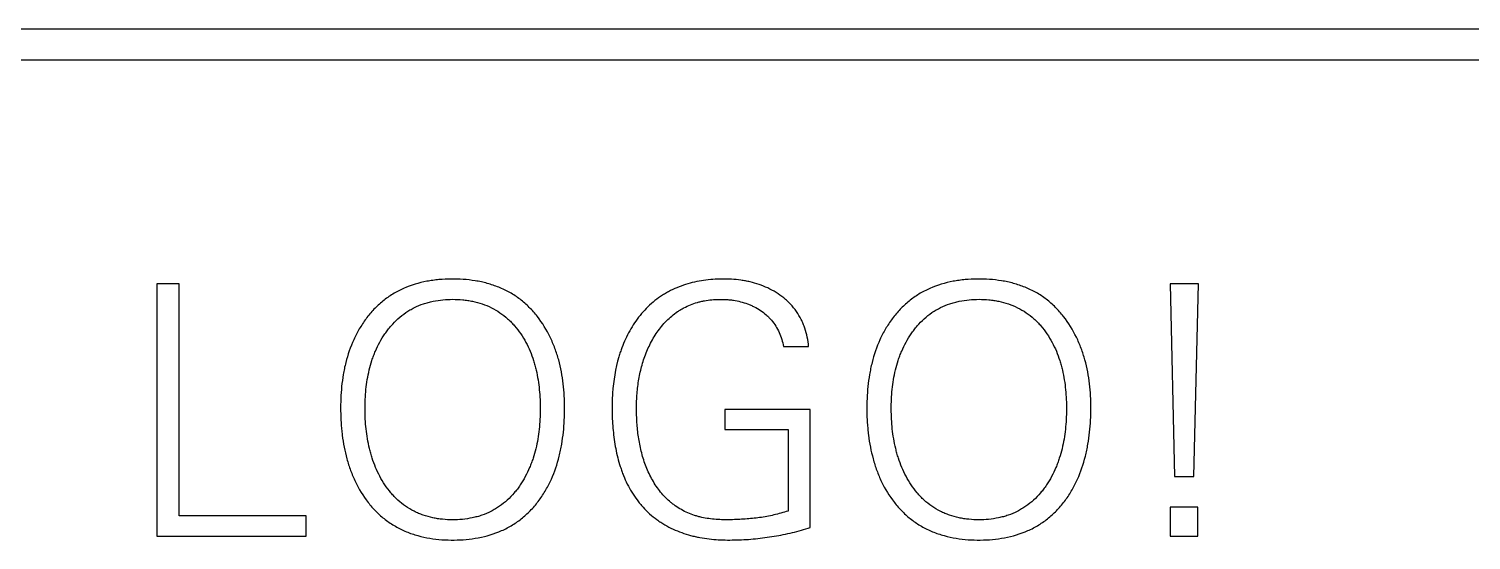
# Model space of a CAD drawing. Extents: x 0 to 420, y 0 to 297.
# Drawn here: x 119.83 to 135.28, y 205.56 to 211.04 of the extents above; entities that cross this region are included whole.
import ezdxf

# ---------------------------------------------------------------- set-up
doc = ezdxf.new("R2010")
doc.units = 0
doc.header["$LTSCALE"] = 23.1
doc.layers.add('10000_FRONT', color=7, linetype='CONTINUOUS')
doc.layers.add('10500_FRONT_LABELING', color=7, linetype='CONTINUOUS')

msp = doc.modelspace()

# ---------------------------------------------------------------- linework, layer by layer
at = {"layer": '10000_FRONT', "color": 7, "linetype": 'CONTINUOUS'}
for p, q in [((91.697, 211.036), (163.197, 211.036)), ((91.697, 210.703), (163.197, 210.703))]:
    msp.add_line(p, q, dxfattribs=at)
at = {"layer": '10500_FRONT_LABELING', "color": 7, "linetype": 'CONTINUOUS'}
for p, q in [((121.197, 208.306), (121.197, 205.606)), ((121.436, 208.306), (121.197, 208.306)), ((121.436, 205.822), (121.436, 208.306)), ((132.057, 208.306), (132.102, 206.245)), ((132.36, 208.306), (132.057, 208.306)), ((132.311, 206.245), (132.36, 208.306)), ((127.913, 207.636), (128.182, 207.636)), ((127.285, 206.963), (127.285, 206.746)), ((128.201, 206.963), (127.285, 206.963)), ((128.201, 205.699), (128.201, 206.963)), ((127.285, 206.746), (127.962, 206.746)), ((127.962, 206.746), (127.962, 205.875)), ((132.102, 206.245), (132.311, 206.245)), ((132.057, 205.916), (132.057, 205.606)), ((132.352, 205.916), (132.057, 205.916)), ((132.352, 205.606), (132.352, 205.916)), ((122.797, 205.822), (121.436, 205.822)), ((122.797, 205.606), (122.797, 205.822)), ((121.197, 205.606), (122.797, 205.606)), ((132.057, 205.606), (132.352, 205.606))]:
    msp.add_line(p, q, dxfattribs=at)
for points, knots in [([(125.295, 205.991), (125.321, 206.026), (125.345, 206.063), (125.389, 206.138), (125.408, 206.176), (125.461, 206.294), (125.489, 206.376), (125.515, 206.482), (125.52, 206.504), (125.529, 206.546), (125.533, 206.568), (125.544, 206.632), (125.55, 206.675), (125.564, 206.804), (125.568, 206.89), (125.568, 207.02), (125.567, 207.064), (125.562, 207.151), (125.559, 207.194), (125.543, 207.324), (125.527, 207.409), (125.493, 207.534), (125.479, 207.575), (125.457, 207.637), (125.448, 207.657), (125.431, 207.697), (125.422, 207.717), (125.375, 207.815), (125.33, 207.889), (125.262, 207.975), (125.248, 207.992), (125.219, 208.025), (125.204, 208.04), (125.158, 208.086), (125.125, 208.115), (125.056, 208.168), (125.019, 208.192), (124.943, 208.235), (124.903, 208.254), (124.823, 208.286), (124.781, 208.3), (124.718, 208.318), (124.697, 208.323), (124.654, 208.332), (124.632, 208.336), (124.525, 208.353), (124.438, 208.359), (124.308, 208.357), (124.265, 208.355), (124.2, 208.35), (124.178, 208.347), (124.134, 208.341), (124.113, 208.338), (124.006, 208.318), (123.923, 208.293), (123.822, 208.249), (123.802, 208.239), (123.764, 208.219), (123.745, 208.208), (123.689, 208.175), (123.654, 208.15), (123.587, 208.095), (123.555, 208.066), (123.51, 208.018), (123.495, 208.001), (123.467, 207.968), (123.453, 207.951), (123.44, 207.933)], [0, 0, 0, 0, 0.03125, 0.03125, 0.0625, 0.0625, 0.125, 0.125, 0.140625, 0.140625, 0.15625, 0.15625, 0.1875, 0.1875, 0.25, 0.25, 0.28125, 0.28125, 0.3125, 0.3125, 0.375, 0.375, 0.40625, 0.40625, 0.421875, 0.421875, 0.4375, 0.4375, 0.5, 0.5, 0.515625, 0.515625, 0.53125, 0.53125, 0.5625, 0.5625, 0.59375, 0.59375, 0.625, 0.625, 0.65625, 0.65625, 0.671875, 0.671875, 0.6875, 0.6875, 0.75, 0.75, 0.78125, 0.78125, 0.796875, 0.796875, 0.8125, 0.8125, 0.875, 0.875, 0.890625, 0.890625, 0.90625, 0.90625, 0.9375, 0.9375, 0.96875, 0.96875, 0.984375, 0.984375, 1, 1, 1, 1]), ([(128.182, 207.636), (128.18, 207.67), (128.175, 207.703), (128.162, 207.768), (128.153, 207.8), (128.137, 207.848), (128.131, 207.863), (128.118, 207.894), (128.111, 207.91), (128.088, 207.955), (128.071, 207.983), (128.033, 208.038), (128.012, 208.064), (127.978, 208.1), (127.966, 208.112), (127.941, 208.135), (127.929, 208.146), (127.89, 208.178), (127.862, 208.197), (127.805, 208.232), (127.776, 208.248), (127.684, 208.291), (127.621, 208.312), (127.539, 208.332), (127.523, 208.335), (127.49, 208.341), (127.44, 208.349), (127.391, 208.354), (127.324, 208.357), (127.291, 208.358), (127.225, 208.358), (127.191, 208.356), (127.125, 208.352), (127.091, 208.348), (127.025, 208.339), (126.992, 208.333), (126.896, 208.311), (126.833, 208.291), (126.741, 208.253), (126.711, 208.239), (126.666, 208.215), (126.651, 208.207), (126.623, 208.189), (126.609, 208.18), (126.54, 208.134), (126.49, 208.091), (126.42, 208.02), (126.398, 207.995), (126.356, 207.942), (126.336, 207.915), (126.28, 207.833), (126.248, 207.775), (126.206, 207.684), (126.193, 207.654), (126.176, 207.607), (126.17, 207.591), (126.159, 207.559), (126.154, 207.543), (126.111, 207.4), (126.091, 207.269), (126.08, 207.103), (126.078, 207.07), (126.077, 207.003), (126.077, 206.97), (126.078, 206.87), (126.081, 206.804), (126.094, 206.673), (126.103, 206.608), (126.128, 206.478), (126.144, 206.414), (126.17, 206.334), (126.175, 206.318), (126.186, 206.286), (126.204, 206.239), (126.225, 206.194), (126.27, 206.104), (126.304, 206.047), (126.355, 205.98), (126.365, 205.967), (126.386, 205.941), (126.419, 205.903), (126.478, 205.844), (126.53, 205.802), (126.57, 205.773), (126.584, 205.763), (126.612, 205.745), (126.626, 205.736), (126.699, 205.693), (126.76, 205.666), (126.854, 205.632), (126.886, 205.622), (126.935, 205.609), (126.951, 205.605), (126.984, 205.598), (127, 205.594), (127.083, 205.579), (127.149, 205.572), (127.281, 205.564), (127.348, 205.564), (127.448, 205.567), (127.482, 205.568), (127.548, 205.572), (127.582, 205.575), (127.681, 205.585), (127.747, 205.594), (127.846, 205.61), (127.878, 205.616), (127.943, 205.629), (127.976, 205.636), (128.073, 205.66), (128.137, 205.679), (128.201, 205.699)], [0, 0, 0, 0, 0.015625, 0.015625, 0.03125, 0.03125, 0.039062, 0.039062, 0.046875, 0.046875, 0.0625, 0.0625, 0.078125, 0.078125, 0.085938, 0.085938, 0.09375, 0.09375, 0.109375, 0.109375, 0.125, 0.125, 0.15625, 0.15625, 0.164062, 0.164062, 0.171875, 0.1875, 0.1875, 0.203125, 0.203125, 0.21875, 0.21875, 0.234375, 0.234375, 0.25, 0.25, 0.28125, 0.28125, 0.296875, 0.296875, 0.304688, 0.304688, 0.3125, 0.3125, 0.34375, 0.34375, 0.359375, 0.359375, 0.375, 0.375, 0.40625, 0.40625, 0.421875, 0.421875, 0.429688, 0.429688, 0.4375, 0.4375, 0.5, 0.5, 0.515625, 0.515625, 0.53125, 0.53125, 0.5625, 0.5625, 0.59375, 0.59375, 0.625, 0.625, 0.632812, 0.632812, 0.640625, 0.65625, 0.65625, 0.6875, 0.6875, 0.695312, 0.695312, 0.703125, 0.71875, 0.734375, 0.734375, 0.742188, 0.742188, 0.75, 0.75, 0.78125, 0.78125, 0.796875, 0.796875, 0.804688, 0.804688, 0.8125, 0.8125, 0.84375, 0.84375, 0.875, 0.875, 0.890625, 0.890625, 0.90625, 0.90625, 0.9375, 0.9375, 0.953125, 0.953125, 0.96875, 0.96875, 1, 1, 1, 1]), ([(130.934, 205.991), (130.961, 206.026), (130.984, 206.063), (131.028, 206.138), (131.047, 206.176), (131.1, 206.294), (131.128, 206.376), (131.154, 206.482), (131.159, 206.504), (131.168, 206.546), (131.172, 206.568), (131.183, 206.632), (131.189, 206.675), (131.203, 206.804), (131.208, 206.89), (131.207, 207.02), (131.206, 207.064), (131.202, 207.151), (131.198, 207.194), (131.183, 207.324), (131.167, 207.409), (131.132, 207.534), (131.119, 207.575), (131.096, 207.637), (131.088, 207.657), (131.071, 207.697), (131.061, 207.717), (131.014, 207.815), (130.969, 207.889), (130.901, 207.975), (130.887, 207.992), (130.858, 208.025), (130.843, 208.04), (130.797, 208.086), (130.764, 208.115), (130.695, 208.168), (130.659, 208.192), (130.582, 208.235), (130.542, 208.254), (130.462, 208.286), (130.421, 208.3), (130.357, 208.318), (130.336, 208.323), (130.293, 208.332), (130.272, 208.336), (130.164, 208.353), (130.077, 208.359), (129.947, 208.357), (129.904, 208.355), (129.839, 208.35), (129.817, 208.347), (129.773, 208.341), (129.752, 208.338), (129.645, 208.318), (129.562, 208.293), (129.462, 208.249), (129.442, 208.239), (129.403, 208.219), (129.384, 208.208), (129.328, 208.175), (129.293, 208.15), (129.226, 208.095), (129.194, 208.066), (129.149, 208.018), (129.134, 208.001), (129.106, 207.968), (129.092, 207.951), (129.079, 207.933)], [0, 0, 0, 0, 0.03125, 0.03125, 0.0625, 0.0625, 0.125, 0.125, 0.140625, 0.140625, 0.15625, 0.15625, 0.1875, 0.1875, 0.25, 0.25, 0.28125, 0.28125, 0.3125, 0.3125, 0.375, 0.375, 0.40625, 0.40625, 0.421875, 0.421875, 0.4375, 0.4375, 0.5, 0.5, 0.515625, 0.515625, 0.53125, 0.53125, 0.5625, 0.5625, 0.59375, 0.59375, 0.625, 0.625, 0.65625, 0.65625, 0.671875, 0.671875, 0.6875, 0.6875, 0.75, 0.75, 0.78125, 0.78125, 0.796875, 0.796875, 0.8125, 0.8125, 0.875, 0.875, 0.890625, 0.890625, 0.90625, 0.90625, 0.9375, 0.9375, 0.96875, 0.96875, 0.984375, 0.984375, 1, 1, 1, 1]), ([(123.642, 206.155), (123.602, 206.215), (123.57, 206.277), (123.529, 206.375), (123.517, 206.408), (123.5, 206.459), (123.495, 206.476), (123.485, 206.51), (123.481, 206.527), (123.46, 206.614), (123.448, 206.683), (123.433, 206.823), (123.429, 206.894), (123.429, 206.999), (123.43, 207.035), (123.433, 207.106), (123.435, 207.141), (123.446, 207.247), (123.458, 207.316), (123.482, 207.419), (123.492, 207.453), (123.508, 207.504), (123.514, 207.52), (123.527, 207.554), (123.534, 207.57), (123.569, 207.652), (123.602, 207.714), (123.653, 207.787), (123.663, 207.801), (123.685, 207.829), (123.696, 207.843), (123.731, 207.884), (123.756, 207.909), (123.808, 207.957), (123.836, 207.979), (123.88, 208.009), (123.895, 208.018), (123.926, 208.036), (123.942, 208.045), (123.989, 208.068), (124.022, 208.082), (124.072, 208.099), (124.089, 208.104), (124.124, 208.113), (124.141, 208.117), (124.229, 208.135), (124.299, 208.141), (124.405, 208.141), (124.441, 208.139), (124.494, 208.134), (124.512, 208.132), (124.547, 208.127), (124.564, 208.124), (124.651, 208.106), (124.718, 208.083), (124.815, 208.036), (124.845, 208.018), (124.904, 207.978), (124.931, 207.957), (124.971, 207.921), (124.984, 207.909), (125.008, 207.883), (125.021, 207.87), (125.056, 207.829), (125.077, 207.801), (125.097, 207.771)], [0, 0, 0, 0, 0.0625, 0.0625, 0.09375, 0.09375, 0.109375, 0.109375, 0.125, 0.125, 0.1875, 0.1875, 0.25, 0.25, 0.28125, 0.28125, 0.3125, 0.3125, 0.375, 0.375, 0.40625, 0.40625, 0.421875, 0.421875, 0.4375, 0.4375, 0.5, 0.5, 0.515625, 0.515625, 0.53125, 0.53125, 0.5625, 0.5625, 0.59375, 0.59375, 0.609375, 0.609375, 0.625, 0.625, 0.65625, 0.65625, 0.671875, 0.671875, 0.6875, 0.6875, 0.75, 0.75, 0.78125, 0.78125, 0.796875, 0.796875, 0.8125, 0.8125, 0.875, 0.875, 0.90625, 0.90625, 0.9375, 0.9375, 0.953125, 0.953125, 0.96875, 0.96875, 1, 1, 1, 1]), ([(127.962, 205.875), (127.912, 205.859), (127.861, 205.844), (127.785, 205.827), (127.76, 205.821), (127.709, 205.812), (127.683, 205.808), (127.606, 205.798), (127.555, 205.793), (127.477, 205.787), (127.451, 205.786), (127.4, 205.783), (127.374, 205.782), (127.322, 205.781), (127.295, 205.781), (127.243, 205.782), (127.217, 205.783), (127.139, 205.789), (127.088, 205.796), (127.024, 205.81), (127.011, 205.813), (126.986, 205.82), (126.974, 205.824), (126.936, 205.836), (126.912, 205.845), (126.841, 205.876), (126.796, 205.901), (126.742, 205.939), (126.732, 205.947), (126.711, 205.963), (126.701, 205.971), (126.672, 205.997), (126.653, 206.015), (126.6, 206.072), (126.568, 206.113), (126.511, 206.201), (126.486, 206.247), (126.443, 206.341), (126.425, 206.39), (126.402, 206.465), (126.395, 206.49), (126.383, 206.541), (126.377, 206.566), (126.363, 206.642), (126.355, 206.693), (126.344, 206.796), (126.341, 206.847), (126.338, 206.951), (126.338, 207.003), (126.341, 207.08), (126.343, 207.106), (126.347, 207.158), (126.349, 207.184), (126.359, 207.261), (126.367, 207.312), (126.39, 207.413), (126.404, 207.463), (126.429, 207.536), (126.439, 207.561), (126.459, 207.609), (126.47, 207.632), (126.504, 207.702), (126.531, 207.747), (126.575, 207.811), (126.591, 207.831), (126.624, 207.872), (126.641, 207.891), (126.696, 207.947), (126.735, 207.98), (126.79, 208.017), (126.801, 208.024), (126.823, 208.037), (126.835, 208.044), (126.869, 208.062), (126.893, 208.073), (126.941, 208.092), (126.965, 208.101), (127.003, 208.111), (127.015, 208.115), (127.041, 208.121), (127.054, 208.123), (127.118, 208.135), (127.17, 208.14), (127.247, 208.141), (127.273, 208.141), (127.312, 208.138), (127.325, 208.137), (127.351, 208.135), (127.364, 208.133), (127.429, 208.123), (127.479, 208.111), (127.54, 208.088), (127.552, 208.083), (127.576, 208.072), (127.588, 208.067), (127.623, 208.049), (127.646, 208.036), (127.689, 208.007), (127.71, 207.991), (127.739, 207.965), (127.749, 207.956), (127.767, 207.937), (127.776, 207.928), (127.801, 207.898), (127.816, 207.877), (127.844, 207.833), (127.856, 207.81), (127.877, 207.762), (127.887, 207.737), (127.902, 207.687), (127.908, 207.662), (127.913, 207.636)], [0, 0, 0, 0, 0.03125, 0.03125, 0.046875, 0.046875, 0.0625, 0.0625, 0.09375, 0.09375, 0.109375, 0.109375, 0.125, 0.125, 0.140625, 0.140625, 0.15625, 0.15625, 0.1875, 0.1875, 0.195312, 0.195312, 0.203125, 0.203125, 0.21875, 0.21875, 0.25, 0.25, 0.257812, 0.257812, 0.265625, 0.265625, 0.28125, 0.28125, 0.3125, 0.3125, 0.34375, 0.34375, 0.375, 0.375, 0.390625, 0.390625, 0.40625, 0.40625, 0.4375, 0.4375, 0.46875, 0.46875, 0.5, 0.5, 0.515625, 0.515625, 0.53125, 0.53125, 0.5625, 0.5625, 0.59375, 0.59375, 0.609375, 0.609375, 0.625, 0.625, 0.65625, 0.65625, 0.671875, 0.671875, 0.6875, 0.6875, 0.71875, 0.71875, 0.726562, 0.726562, 0.734375, 0.734375, 0.75, 0.75, 0.765625, 0.765625, 0.773438, 0.773438, 0.78125, 0.78125, 0.8125, 0.8125, 0.828125, 0.828125, 0.835938, 0.835938, 0.84375, 0.84375, 0.875, 0.875, 0.882812, 0.882812, 0.890625, 0.890625, 0.90625, 0.90625, 0.921875, 0.921875, 0.929688, 0.929688, 0.9375, 0.9375, 0.953125, 0.953125, 0.96875, 0.96875, 0.984375, 0.984375, 1, 1, 1, 1]), ([(129.282, 206.155), (129.242, 206.215), (129.209, 206.277), (129.168, 206.375), (129.156, 206.408), (129.139, 206.459), (129.134, 206.476), (129.125, 206.51), (129.12, 206.527), (129.099, 206.614), (129.087, 206.683), (129.072, 206.823), (129.069, 206.894), (129.068, 206.999), (129.069, 207.035), (129.072, 207.106), (129.075, 207.141), (129.086, 207.247), (129.097, 207.316), (129.122, 207.419), (129.131, 207.453), (129.148, 207.504), (129.154, 207.52), (129.166, 207.554), (129.173, 207.57), (129.208, 207.652), (129.242, 207.714), (129.292, 207.787), (129.302, 207.801), (129.324, 207.829), (129.335, 207.843), (129.37, 207.884), (129.395, 207.909), (129.447, 207.957), (129.475, 207.979), (129.519, 208.009), (129.534, 208.018), (129.565, 208.036), (129.581, 208.045), (129.629, 208.068), (129.661, 208.082), (129.712, 208.099), (129.729, 208.104), (129.763, 208.113), (129.78, 208.117), (129.868, 208.135), (129.938, 208.141), (130.044, 208.141), (130.08, 208.139), (130.133, 208.134), (130.151, 208.132), (130.186, 208.127), (130.204, 208.124), (130.29, 208.106), (130.357, 208.083), (130.454, 208.036), (130.485, 208.018), (130.543, 207.978), (130.571, 207.957), (130.61, 207.921), (130.623, 207.909), (130.648, 207.883), (130.66, 207.87), (130.695, 207.829), (130.716, 207.801), (130.737, 207.771)], [0, 0, 0, 0, 0.0625, 0.0625, 0.09375, 0.09375, 0.109375, 0.109375, 0.125, 0.125, 0.1875, 0.1875, 0.25, 0.25, 0.28125, 0.28125, 0.3125, 0.3125, 0.375, 0.375, 0.40625, 0.40625, 0.421875, 0.421875, 0.4375, 0.4375, 0.5, 0.5, 0.515625, 0.515625, 0.53125, 0.53125, 0.5625, 0.5625, 0.59375, 0.59375, 0.609375, 0.609375, 0.625, 0.625, 0.65625, 0.65625, 0.671875, 0.671875, 0.6875, 0.6875, 0.75, 0.75, 0.78125, 0.78125, 0.796875, 0.796875, 0.8125, 0.8125, 0.875, 0.875, 0.90625, 0.90625, 0.9375, 0.9375, 0.953125, 0.953125, 0.96875, 0.96875, 1, 1, 1, 1]), ([(123.44, 207.933), (123.414, 207.898), (123.39, 207.861), (123.346, 207.787), (123.326, 207.748), (123.272, 207.631), (123.244, 207.549), (123.217, 207.443), (123.212, 207.422), (123.203, 207.379), (123.191, 207.315), (123.183, 207.25), (123.17, 207.121), (123.167, 207.035), (123.168, 206.905), (123.17, 206.861), (123.174, 206.796), (123.176, 206.774), (123.18, 206.731), (123.182, 206.709), (123.195, 206.602), (123.212, 206.517), (123.246, 206.392), (123.259, 206.35), (123.282, 206.289), (123.29, 206.268), (123.307, 206.228), (123.316, 206.208), (123.363, 206.11), (123.408, 206.036), (123.475, 205.95), (123.489, 205.933), (123.518, 205.9), (123.533, 205.885), (123.579, 205.838), (123.612, 205.81), (123.68, 205.757), (123.716, 205.733), (123.773, 205.701), (123.792, 205.69), (123.832, 205.671), (123.852, 205.662), (123.912, 205.637), (123.953, 205.623), (124.037, 205.6), (124.08, 205.59), (124.167, 205.576), (124.21, 205.571), (124.297, 205.565), (124.34, 205.564), (124.427, 205.565), (124.47, 205.567), (124.557, 205.575), (124.6, 205.58), (124.73, 205.605), (124.813, 205.63), (124.913, 205.674), (124.932, 205.683), (124.971, 205.704), (124.99, 205.714), (125.047, 205.749), (125.082, 205.774), (125.149, 205.828), (125.181, 205.858), (125.226, 205.906), (125.24, 205.922), (125.269, 205.956), (125.282, 205.973), (125.295, 205.991)], [0, 0, 0, 0, 0.03125, 0.03125, 0.0625, 0.0625, 0.125, 0.125, 0.140625, 0.140625, 0.15625, 0.1875, 0.1875, 0.25, 0.25, 0.28125, 0.28125, 0.296875, 0.296875, 0.3125, 0.3125, 0.375, 0.375, 0.40625, 0.40625, 0.421875, 0.421875, 0.4375, 0.4375, 0.5, 0.5, 0.515625, 0.515625, 0.53125, 0.53125, 0.5625, 0.5625, 0.59375, 0.59375, 0.609375, 0.609375, 0.625, 0.625, 0.65625, 0.65625, 0.6875, 0.6875, 0.71875, 0.71875, 0.75, 0.75, 0.78125, 0.78125, 0.8125, 0.8125, 0.875, 0.875, 0.890625, 0.890625, 0.90625, 0.90625, 0.9375, 0.9375, 0.96875, 0.96875, 0.984375, 0.984375, 1, 1, 1, 1]), ([(129.079, 207.933), (129.053, 207.898), (129.029, 207.861), (128.985, 207.787), (128.965, 207.748), (128.912, 207.631), (128.883, 207.549), (128.857, 207.443), (128.852, 207.422), (128.843, 207.379), (128.831, 207.315), (128.822, 207.25), (128.809, 207.121), (128.806, 207.035), (128.807, 206.905), (128.809, 206.861), (128.813, 206.796), (128.815, 206.774), (128.819, 206.731), (128.821, 206.709), (128.835, 206.602), (128.851, 206.517), (128.885, 206.392), (128.898, 206.35), (128.921, 206.289), (128.929, 206.268), (128.946, 206.228), (128.955, 206.208), (129.002, 206.11), (129.047, 206.036), (129.115, 205.95), (129.129, 205.933), (129.158, 205.9), (129.173, 205.885), (129.219, 205.838), (129.251, 205.81), (129.319, 205.757), (129.355, 205.733), (129.412, 205.701), (129.431, 205.69), (129.471, 205.671), (129.491, 205.662), (129.551, 205.637), (129.593, 205.623), (129.676, 205.6), (129.719, 205.59), (129.806, 205.576), (129.849, 205.571), (129.936, 205.565), (129.979, 205.564), (130.066, 205.565), (130.109, 205.567), (130.196, 205.575), (130.239, 205.58), (130.369, 205.605), (130.452, 205.63), (130.552, 205.674), (130.572, 205.683), (130.61, 205.704), (130.63, 205.714), (130.686, 205.749), (130.721, 205.774), (130.788, 205.828), (130.82, 205.858), (130.865, 205.906), (130.88, 205.922), (130.908, 205.956), (130.921, 205.973), (130.934, 205.991)], [0, 0, 0, 0, 0.03125, 0.03125, 0.0625, 0.0625, 0.125, 0.125, 0.140625, 0.140625, 0.15625, 0.1875, 0.1875, 0.25, 0.25, 0.28125, 0.28125, 0.296875, 0.296875, 0.3125, 0.3125, 0.375, 0.375, 0.40625, 0.40625, 0.421875, 0.421875, 0.4375, 0.4375, 0.5, 0.5, 0.515625, 0.515625, 0.53125, 0.53125, 0.5625, 0.5625, 0.59375, 0.59375, 0.609375, 0.609375, 0.625, 0.625, 0.65625, 0.65625, 0.6875, 0.6875, 0.71875, 0.71875, 0.75, 0.75, 0.78125, 0.78125, 0.8125, 0.8125, 0.875, 0.875, 0.890625, 0.890625, 0.90625, 0.90625, 0.9375, 0.9375, 0.96875, 0.96875, 0.984375, 0.984375, 1, 1, 1, 1]), ([(125.097, 207.771), (125.138, 207.712), (125.171, 207.65), (125.212, 207.553), (125.23, 207.503), (125.245, 207.452), (125.255, 207.418), (125.259, 207.4), (125.279, 207.313), (125.29, 207.244), (125.304, 207.104), (125.307, 207.033), (125.306, 206.927), (125.305, 206.892), (125.302, 206.821), (125.299, 206.786), (125.287, 206.68), (125.276, 206.61), (125.251, 206.508), (125.241, 206.474), (125.225, 206.423), (125.219, 206.407), (125.206, 206.373), (125.2, 206.357), (125.165, 206.275), (125.132, 206.212), (125.082, 206.139), (125.072, 206.125), (125.051, 206.096), (125.039, 206.082), (125.005, 206.041), (124.98, 206.016), (124.928, 205.968), (124.901, 205.946), (124.857, 205.916), (124.841, 205.906), (124.811, 205.888), (124.795, 205.879), (124.747, 205.855), (124.715, 205.842), (124.665, 205.824), (124.648, 205.819), (124.613, 205.81), (124.596, 205.805), (124.543, 205.795), (124.508, 205.789), (124.438, 205.783), (124.402, 205.781), (124.332, 205.781), (124.296, 205.783), (124.243, 205.788), (124.225, 205.79), (124.19, 205.795), (124.173, 205.799), (124.121, 205.81), (124.087, 205.819), (124.036, 205.836), (124.02, 205.843), (123.987, 205.856), (123.971, 205.864), (123.923, 205.888), (123.892, 205.906), (123.834, 205.946), (123.807, 205.968), (123.768, 206.004), (123.755, 206.017), (123.73, 206.043), (123.718, 206.056), (123.684, 206.097), (123.662, 206.126), (123.642, 206.155)], [0, 0, 0, 0, 0.0625, 0.0625, 0.09375, 0.109375, 0.109375, 0.125, 0.125, 0.1875, 0.1875, 0.25, 0.25, 0.28125, 0.28125, 0.3125, 0.3125, 0.375, 0.375, 0.40625, 0.40625, 0.421875, 0.421875, 0.4375, 0.4375, 0.5, 0.5, 0.515625, 0.515625, 0.53125, 0.53125, 0.5625, 0.5625, 0.59375, 0.59375, 0.609375, 0.609375, 0.625, 0.625, 0.65625, 0.65625, 0.671875, 0.671875, 0.6875, 0.6875, 0.71875, 0.71875, 0.75, 0.75, 0.78125, 0.78125, 0.796875, 0.796875, 0.8125, 0.8125, 0.84375, 0.84375, 0.859375, 0.859375, 0.875, 0.875, 0.90625, 0.90625, 0.9375, 0.9375, 0.953125, 0.953125, 0.96875, 0.96875, 1, 1, 1, 1]), ([(130.737, 207.771), (130.777, 207.712), (130.81, 207.65), (130.851, 207.553), (130.869, 207.503), (130.884, 207.452), (130.894, 207.418), (130.898, 207.4), (130.919, 207.313), (130.929, 207.244), (130.943, 207.104), (130.946, 207.033), (130.946, 206.927), (130.945, 206.892), (130.941, 206.821), (130.938, 206.786), (130.926, 206.68), (130.915, 206.61), (130.89, 206.508), (130.88, 206.474), (130.864, 206.423), (130.858, 206.407), (130.846, 206.373), (130.839, 206.357), (130.804, 206.275), (130.771, 206.212), (130.722, 206.139), (130.711, 206.125), (130.69, 206.096), (130.679, 206.082), (130.644, 206.041), (130.619, 206.016), (130.567, 205.968), (130.54, 205.946), (130.496, 205.916), (130.481, 205.906), (130.45, 205.888), (130.434, 205.879), (130.387, 205.855), (130.354, 205.842), (130.304, 205.824), (130.287, 205.819), (130.253, 205.81), (130.235, 205.805), (130.183, 205.795), (130.147, 205.789), (130.077, 205.783), (130.042, 205.781), (129.971, 205.781), (129.936, 205.783), (129.882, 205.788), (129.865, 205.79), (129.829, 205.795), (129.812, 205.799), (129.76, 205.81), (129.726, 205.819), (129.676, 205.836), (129.659, 205.843), (129.626, 205.856), (129.61, 205.864), (129.562, 205.888), (129.532, 205.906), (129.474, 205.946), (129.446, 205.968), (129.407, 206.004), (129.394, 206.017), (129.369, 206.043), (129.358, 206.056), (129.323, 206.097), (129.301, 206.126), (129.282, 206.155)], [0, 0, 0, 0, 0.0625, 0.0625, 0.09375, 0.109375, 0.109375, 0.125, 0.125, 0.1875, 0.1875, 0.25, 0.25, 0.28125, 0.28125, 0.3125, 0.3125, 0.375, 0.375, 0.40625, 0.40625, 0.421875, 0.421875, 0.4375, 0.4375, 0.5, 0.5, 0.515625, 0.515625, 0.53125, 0.53125, 0.5625, 0.5625, 0.59375, 0.59375, 0.609375, 0.609375, 0.625, 0.625, 0.65625, 0.65625, 0.671875, 0.671875, 0.6875, 0.6875, 0.71875, 0.71875, 0.75, 0.75, 0.78125, 0.78125, 0.796875, 0.796875, 0.8125, 0.8125, 0.84375, 0.84375, 0.859375, 0.859375, 0.875, 0.875, 0.90625, 0.90625, 0.9375, 0.9375, 0.953125, 0.953125, 0.96875, 0.96875, 1, 1, 1, 1])]:
    msp.add_open_spline(points, degree=3, knots=knots, dxfattribs=at)

doc.saveas('drawing.dxf')
